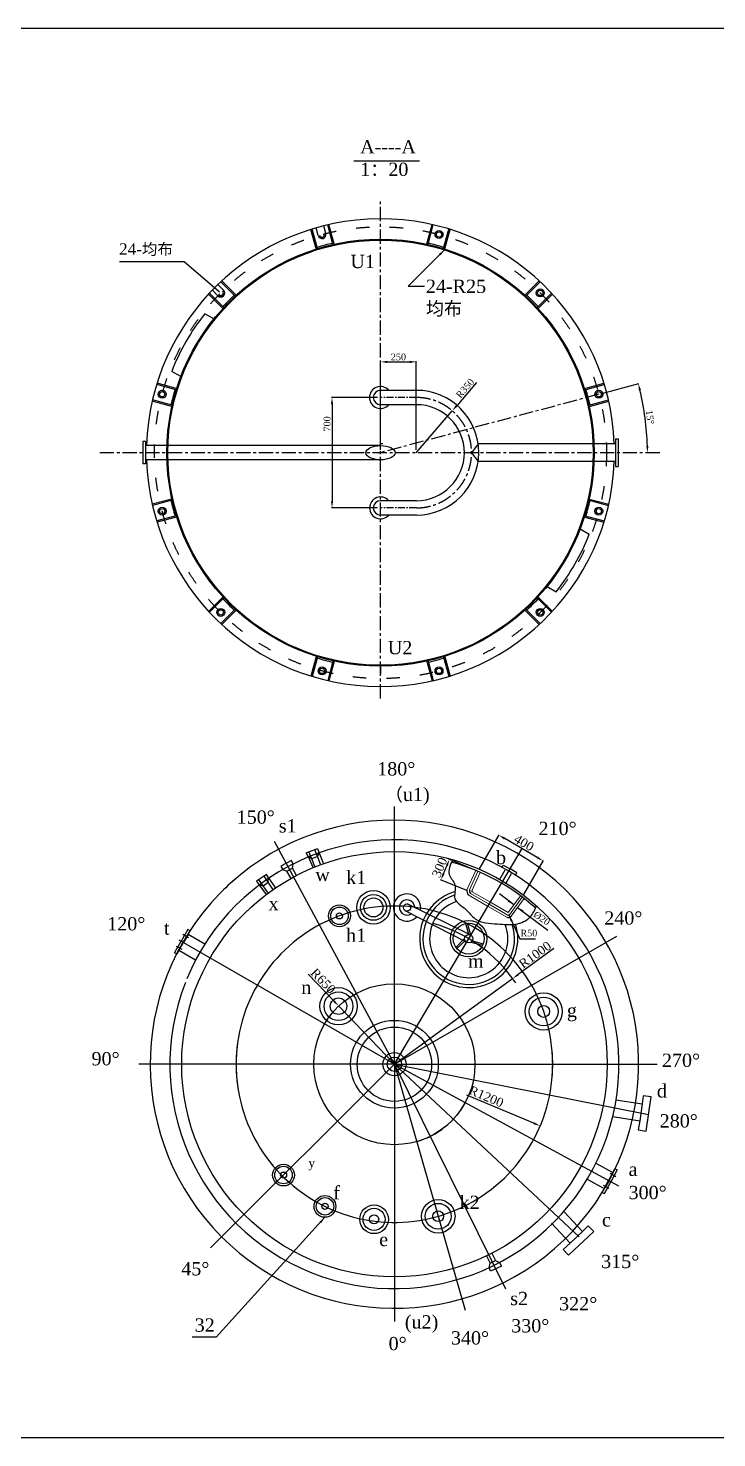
# Model space of a CAD drawing. Header units: millimetres. Extents: x 19308 to 58398, y -2448 to 16456.
# Drawn here: x 30953 to 40183, y -2448 to 16456 of the extents above; entities that cross this region are included whole.
import ezdxf

# ---------------------------------------------------------------- set-up
doc = ezdxf.new("R2010")
doc.units = ezdxf.units.MM
doc.header["$LTSCALE"] = 3
for name, pattern in [('ACAD_ISO03W100', [30, 12, -18]), ('CENTER', [50.8, 31.75, -6.35, 6.35, -6.35]), ('CENTERX2', [101.6, 63.5, -12.7, 12.7, -12.7])]:
    doc.linetypes.add(name, pattern=pattern)
doc.layers.add('文本', color=3, linetype='Continuous', lineweight=13)
doc.layers.add('点划线', color=1, linetype='CENTERX2')
doc.layers.add('虚线', color=7, linetype='ACAD_ISO03W100')
doc.styles.get("Standard").update_dxf_attribs({"font": 'TIMES.TTF', "height": 120})
doc.dimstyles.new('ISO-25', dxfattribs={"dimtxt": 120, "dimasz": 90, "dimexe": 8, "dimexo": 40, "dimgap": 20, "dimtad": 1, "dimdsep": 46, "dimtxsty": 'Standard', "dimcen": 2.5, "dimclrd": 1, "dimclre": 1, "dimclrt": 1, "dimadec": 0, "dimazin": 0, "dimtfac": 1, "dimtmove": 0, "dimatfit": 3, "dimfxl": 0, "dimarcsym": 0})

# ---------------------------------------------------------------- blocks, each defined once
blk = doc.blocks.new('*D42')
at = {"color": 1, "linetype": 'ByBlock', "lineweight": -2}
blk.add_line((38640, 11558), (39138, 11691), dxfattribs=at)
blk.add_arc((35675, 10763), 3578, 1.4414, 13.5586, dxfattribs=at)
at = {"color": 1, "linetype": 'ByBlock'}
for points in [[(39138, 11598), (39167, 11606), (39131, 11689)], [(39267, 10853), (39237, 10853), (39253, 10763)]]:
    blk.add_solid(points, dxfattribs=at)
at = {"layer": 'Defpoints', "color": 0, "linetype": 'ByBlock'}
for p in [(38601, 11547), (39239, 11075), (31889, 10763), (35675, 10763), (39418, 10763)]:
    blk.add_point(p, dxfattribs=at)
at = {"color": 1, "linetype": 'ByBlock', "insert": (39287, 11239), "char_height": 90, "attachment_point": 5, "rotation": 277.5}
blk.add_mtext('15°', dxfattribs=at)
blk = doc.blocks.new('*D107')
at = {"color": 1, "linetype": 'ByBlock', "lineweight": -2}
for p, q in [((36963, 11705), (36696, 11393)), ((36155, 10763), (36637, 11325))]:
    blk.add_line(p, q, dxfattribs=at)
at = {"color": 1, "linetype": 'ByBlock'}
blk.add_solid([(36685, 11403), (36707, 11383), (36637, 11325)], dxfattribs=at)
at = {"layer": 'Defpoints', "color": 0, "linetype": 'ByBlock'}
for p in [(36637, 11325), (36155, 10763)]:
    blk.add_point(p, dxfattribs=at)
at = {"color": 1, "linetype": 'ByBlock', "insert": (36809, 11626), "char_height": 90, "attachment_point": 5, "rotation": 49.3789}
blk.add_mtext('R350', dxfattribs=at)
blk = doc.blocks.new('*D108')
at = {"color": 1, "linetype": 'ByBlock', "lineweight": -2}
for p, q in [((35675, 10803), (35675, 11989)), ((35765, 11981), (36065, 11981)), ((36155, 10803), (36155, 11989))]:
    blk.add_line(p, q, dxfattribs=at)
at = {"color": 1, "linetype": 'ByBlock'}
for points in [[(35765, 11996), (35765, 11966), (35675, 11981)], [(36065, 11996), (36065, 11966), (36155, 11981)]]:
    blk.add_solid(points, dxfattribs=at)
at = {"layer": 'Defpoints', "color": 0, "linetype": 'ByBlock'}
for p in [(36155, 11981), (35675, 10763), (36155, 10763)]:
    blk.add_point(p, dxfattribs=at)
at = {"color": 1, "linetype": 'ByBlock', "insert": (35915, 12047), "char_height": 90, "attachment_point": 5}
blk.add_mtext('250', dxfattribs=at)
blk = doc.blocks.new('*D109')
at = {"color": 1, "linetype": 'ByBlock', "lineweight": -2}
for p, q in [((35635, 11503), (35017, 11503)), ((35025, 11413), (35025, 10113)), ((35635, 10023), (35017, 10023))]:
    blk.add_line(p, q, dxfattribs=at)
at = {"color": 1, "linetype": 'ByBlock'}
for points in [[(35010, 11413), (35040, 11413), (35025, 11503)], [(35010, 10113), (35040, 10113), (35025, 10023)]]:
    blk.add_solid(points, dxfattribs=at)
at = {"layer": 'Defpoints', "color": 0, "linetype": 'ByBlock'}
for p in [(35675, 11503), (35025, 10023), (35675, 10023)]:
    blk.add_point(p, dxfattribs=at)
at = {"color": 1, "linetype": 'ByBlock', "insert": (34959, 11149), "char_height": 90, "attachment_point": 5, "rotation": 90}
blk.add_mtext('700', dxfattribs=at)
blk = doc.blocks.new('*D915')
at = {"color": 1, "linetype": 'ByBlock', "lineweight": -2}
for p, q in [((34704, 3771), (35053, 3407)), ((35861, 2562), (35115, 3342))]:
    blk.add_line(p, q, dxfattribs=at)
at = {"color": 1, "linetype": 'ByBlock'}
blk.add_solid([(35063, 3417), (35042, 3397), (35115, 3342)], dxfattribs=at)
at = {"layer": 'Defpoints', "color": 0, "linetype": 'ByBlock'}
for p in [(35115, 3342), (35861, 2562)]:
    blk.add_point(p, dxfattribs=at)
at = {"color": 1, "linetype": 'ByBlock', "insert": (34906, 3678), "char_height": 120, "attachment_point": 5, "rotation": 313.749}
blk.add_mtext('R650', dxfattribs=at)
blk = doc.blocks.new('*D916')
at = {"color": 1, "linetype": 'ByBlock', "lineweight": -2}
for p, q in [((37999, 4112), (37519, 3764)), ((35861, 2562), (37446, 3711))]:
    blk.add_line(p, q, dxfattribs=at)
at = {"color": 1, "linetype": 'ByBlock'}
blk.add_solid([(37510, 3776), (37527, 3752), (37446, 3711)], dxfattribs=at)
at = {"layer": 'Defpoints', "color": 0, "linetype": 'ByBlock'}
for p in [(37446, 3711), (35861, 2562)]:
    blk.add_point(p, dxfattribs=at)
at = {"color": 1, "linetype": 'ByBlock', "insert": (37747, 4030), "char_height": 120, "attachment_point": 5, "rotation": 35.9558}
blk.add_mtext('R1000', dxfattribs=at)
blk = doc.blocks.new('*D917')
at = {"color": 1, "linetype": 'ByBlock', "lineweight": -2}
blk.add_line((36829, 2152), (37733, 1770), dxfattribs=at)
at = {"color": 1, "linetype": 'ByBlock'}
blk.add_solid([(37738, 1783), (37727, 1756), (37815, 1735)], dxfattribs=at)
at = {"layer": 'Defpoints', "color": 0, "linetype": 'ByBlock'}
for p in [(35861, 2562), (37815, 1735)]:
    blk.add_point(p, dxfattribs=at)
at = {"color": 1, "linetype": 'ByBlock', "insert": (37093, 2129), "char_height": 120, "attachment_point": 5, "rotation": 337.0483}
blk.add_mtext('R1200', dxfattribs=at)
blk = doc.blocks.new('*D918')
at = {"color": 1, "linetype": 'ByBlock', "lineweight": -2}
for p, q in [((36944, 5164), (36591, 5310)), ((36520, 5117), (36564, 5224)), ((36831, 4891), (36478, 5037))]:
    blk.add_line(p, q, dxfattribs=at)
at = {"color": 1, "linetype": 'ByBlock'}
for points in [[(36550, 5229), (36578, 5218), (36598, 5307)], [(36506, 5123), (36534, 5111), (36485, 5034)]]:
    blk.add_solid(points, dxfattribs=at)
at = {"layer": 'Defpoints', "color": 0, "linetype": 'ByBlock'}
for p in [(36598, 5307), (36981, 5148), (36868, 4875)]:
    blk.add_point(p, dxfattribs=at)
at = {"color": 1, "linetype": 'ByBlock', "insert": (36467, 5201), "char_height": 120, "attachment_point": 5, "rotation": 67.5087}
blk.add_mtext('300', dxfattribs=at)
blk = doc.blocks.new('*D919')
at = {"color": 1, "linetype": 'ByBlock', "lineweight": -2}
for p, q in [((37002, 5183), (37266, 5640)), ((37777, 5334), (37340, 5588)), ((37595, 4839), (37859, 5296))]:
    blk.add_line(p, q, dxfattribs=at)
at = {"color": 1, "linetype": 'ByBlock'}
for points in [[(37348, 5601), (37333, 5575), (37262, 5633)], [(37785, 5347), (37770, 5321), (37855, 5289)]]:
    blk.add_solid(points, dxfattribs=at)
at = {"layer": 'Defpoints', "color": 0, "linetype": 'ByBlock'}
for p in [(37262, 5633), (36981, 5148), (37575, 4805)]:
    blk.add_point(p, dxfattribs=at)
at = {"color": 1, "linetype": 'ByBlock', "insert": (37599, 5531), "char_height": 120, "attachment_point": 5, "rotation": 329.9024}
blk.add_mtext('400', dxfattribs=at)

msp = doc.modelspace()

# ---------------------------------------------------------------- linework, layer by layer
at = {"color": 0, "linetype": 'ByBlock'}
for p, q in [((19308.48912, 16456.2062), (46323.54334, 16456.2062)), ((35318.69891, 14679.40983), (36195.68644, 14679.40983)), ((32175.86035, 13328.27038), (33042.33525, 13328.27038)), ((33042.33525, 13328.27038), (33517.29949, 12919.8935)), ((33442.43456, 12556.49722), (33319.42803, 12627.01298)), ((32999.30308, 11783.50596), (32876.29655, 11854.02172)), ((36155.49876, 11599.4392), (35675.01516, 11599.4392)), ((36155.49876, 11406.9832), (35675.01516, 11406.9832)), ((35675.01516, 10859.34499), (32522.88791, 10859.34499)), ((35706.76794, 10881.61999), (35675.01516, 10881.61999)), ((36983.38273, 10881.61999), (36895.59296, 10763.11699)), ((38827.14242, 10881.61999), (36983.38273, 10881.61999)), ((35675.01516, 10666.88899), (32522.88791, 10666.88899)), ((36895.59296, 10763.11699), (36983.38273, 10644.61399)), ((38827.14242, 10644.61399), (36983.38273, 10644.61399)), ((36155.49876, 10119.25079), (35675.01516, 10119.25079)), ((36155.49876, 10119.25079), (36155.49876, 10119.25079)), ((36155.49876, 9926.79479), (35675.01516, 9926.79479)), ((38350.72724, 9742.72803), (38473.73377, 9672.21227)), ((37907.59576, 8969.73677), (38030.60229, 8899.22101)), ((35675.01516, 7899.44299), (35675.01516, 7792.52299)), ((35861.47256, 2561.94408), (35861.47256, 6016.11718)), ((35861.47256, 2561.94408), (34252.55891, 5548.86954)), ((34480.23781, 5296.05056), (34339.26076, 5217.49063)), ((34502.28703, 5246.53099), (34480.23781, 5296.05056)), ((34679.8184, 5395.13178), (34829.39835, 5455.72905)), ((34704.58008, 5346.91129), (34679.8184, 5395.13178)), ((34753.85129, 5316.65451), (34704.58008, 5346.91129)), ((34704.58008, 5346.91129), (34771.1875, 5196.44971)), ((34753.85129, 5316.65451), (34714.77753, 5409.29429)), ((34830.70596, 5349.21508), (34753.85129, 5316.65451)), ((34795.83772, 5214.77712), (34753.85129, 5316.65451)), ((34830.70596, 5349.21508), (34794.75809, 5441.69572)), ((34829.39835, 5455.72905), (34847.70385, 5407.22489)), ((34847.70385, 5407.22489), (34830.70596, 5349.21508)), ((34869.63755, 5246.02351), (34830.70596, 5349.21508)), ((34847.70385, 5407.22489), (34910.26904, 5249.797)), ((35861.47256, 2561.94408), (37573.60278, 5457.09888)), ((34145.85045, 5107.50883), (34012.94953, 5015.94718)), ((34172.4916, 5060.30072), (34145.85045, 5107.50883)), ((34339.26076, 5217.49063), (34365.578, 5172.82356)), ((34365.578, 5172.82356), (34421.43115, 5149.70447)), ((34421.43115, 5149.70447), (34494.9763, 5189.17527)), ((34477.42865, 5054.68632), (34421.43115, 5149.70447)), ((34494.9763, 5189.17527), (34502.28703, 5246.53099)), ((34548.03495, 5092.60073), (34494.9763, 5189.17527)), ((34012.94953, 5015.94718), (34043.37981, 4973.97407)), ((34043.37981, 4973.97407), (34101.17189, 4956.25003)), ((34043.37981, 4973.97407), (34141.52404, 4835.95343)), ((34101.17189, 4956.25003), (34045.83256, 5038.60184)), ((34101.17189, 4956.25003), (34170.64715, 5002.51038)), ((34165.9188, 4866.96393), (34101.17189, 4956.25003)), ((34170.64715, 5002.51038), (34113.6151, 5085.30039)), ((34170.64715, 5002.51038), (34172.4916, 5060.30072)), ((34232.61587, 4911.39649), (34170.64715, 5002.51038)), ((34172.4916, 5060.30072), (34265.81466, 4924.82734)), ((36829.63379, 4199.07227), (36005.4322, 4618.27808)), ((36885.7728, 4294.00144), (36030.54748, 4712.38185)), ((36857.7033, 4301.68016), (36820.51663, 4450.50057)), ((36885.7728, 4294.00144), (36841.59208, 4453.23585)), ((35861.47256, 2561.94408), (38844.11419, 4279.50125)), ((36802.56301, 4247.11346), (36686.75232, 4129.23463)), ((36809.94779, 4218.9652), (36699.65887, 4112.3504)), ((36884.77408, 4198.49566), (37044.76548, 4157.14008)), ((36905.4588, 4218.9652), (37052.93439, 4176.75959)), ((35861.47256, 2561.94408), (32434.83179, 2561.94408)), ((35861.47256, 2561.94408), (39383.02003, 2561.94408)), ((35861.47256, 2561.94408), (35861.47256, -890.3512)), ((35861.47256, 2561.94408), (37350.12623, -448.26688)), ((39183.54702, 2028.74579), (39149.51298, 1804.92222)), ((38382.37961, 317.49697), (38216.47138, 163.45227)), ((37169.40167, 28.43606), (37217.61986, -70.64405)), ((37097.6797, -7.323), (37142.93034, -107.90405)), ((37129.55947, -166.85561), (37142.93034, -107.90405)), ((37150.83516, -214.13234), (37129.55947, -166.85561)), ((37142.93034, -107.90405), (37217.61986, -70.64405)), ((37296.37303, -144.38338), (37150.83516, -214.13234)), ((37217.61986, -70.64405), (37268.67114, -97.7898)), ((37268.67114, -97.7898), (37296.37303, -144.38338)), ((46323.54334, -2448.16304), (19308.48912, -2448.16304))]:
    msp.add_line(p, q, dxfattribs=at)
at = {"linetype": 'CENTERX2'}
msp.add_line((35675.01516, 7467.76251), (35675.01516, 14132.72106), dxfattribs=at)
at = {"color": 0, "linetype": 'ACAD_ISO03W100', "ltscale": 20}
for p, q in [((34942.70924, 13702.67349), (34915.38604, 13804.64504)), ((35040.86614, 13542.90052), (34967.02444, 13818.4815)), ((35058.07894, 13547.51268), (34984.23724, 13823.09366)), ((36291.95138, 13547.51268), (36365.79309, 13823.09366)), ((36309.16418, 13542.90052), (36383.00588, 13818.4815)), ((34817.09976, 13482.9425), (34743.25806, 13758.52348)), ((34834.31256, 13487.55466), (34760.47086, 13763.13564)), ((34839.43245, 13675.00056), (34812.10925, 13776.9721)), ((36515.71776, 13487.55466), (36589.55946, 13763.13564)), ((36532.93056, 13482.9425), (36606.77226, 13758.52348)), ((33735.93423, 12853.40563), (33534.19495, 13055.14491)), ((33748.53488, 12866.00628), (33546.7956, 13067.74556)), ((37601.49544, 12866.00628), (37803.23472, 13067.74556)), ((37614.09609, 12853.40563), (37815.83537, 13055.14491)), ((33572.12588, 12689.59728), (33370.3866, 12891.33656)), ((33584.72652, 12702.19792), (33382.98724, 12903.9372)), ((33495.43752, 12867.09078), (33420.78917, 12941.73913)), ((33571.04138, 12942.69463), (33496.39303, 13017.34299)), ((37765.3038, 12702.19792), (37967.04308, 12903.9372)), ((37777.90444, 12689.59728), (37979.64372, 12891.33656)), ((32950.5775, 11603.81959), (32674.99652, 11677.6613)), ((32955.18965, 11621.03239), (32679.60867, 11694.87409)), ((38394.84067, 11621.03239), (38670.42165, 11694.87409)), ((38399.45282, 11603.81959), (38675.0338, 11677.6613)), ((32890.61948, 11380.05322), (32615.0385, 11453.89492)), ((32895.23163, 11397.26602), (32619.65065, 11471.10772)), ((38454.79869, 11397.26602), (38730.37967, 11471.10772)), ((38459.41084, 11380.05322), (38734.99182, 11453.89492)), ((32890.61948, 10146.18077), (32615.0385, 10072.33907)), ((32895.23163, 10128.96797), (32619.65065, 10055.12627)), ((38454.79869, 10128.96797), (38730.37967, 10055.12627)), ((38459.41084, 10146.18077), (38734.99182, 10072.33907)), ((32950.5775, 9922.41439), (32674.99652, 9848.57269)), ((32955.18965, 9905.20159), (32679.60867, 9831.35989)), ((38394.84067, 9905.20159), (38670.42165, 9831.35989)), ((38399.45282, 9922.41439), (38675.0338, 9848.57269)), ((33572.12588, 8836.63671), (33370.3866, 8634.89743)), ((33584.72652, 8824.03607), (33382.98724, 8622.29679)), ((37765.3038, 8824.03607), (37967.04308, 8622.29679)), ((37777.90444, 8836.63671), (37979.64372, 8634.89743)), ((33735.93423, 8672.82835), (33534.19495, 8471.08907)), ((33748.53488, 8660.22771), (33546.7956, 8458.48843)), ((37601.49544, 8660.22771), (37803.23472, 8458.48843)), ((37614.09609, 8672.82835), (37815.83537, 8471.08907)), ((34817.09976, 8043.29149), (34743.25806, 7767.71051)), ((34834.31256, 8038.67933), (34760.47086, 7763.09835)), ((35040.86614, 7983.33347), (34967.02444, 7707.75249)), ((35058.07894, 7978.72131), (34984.23724, 7703.14033)), ((36291.95138, 7978.72131), (36365.79309, 7703.14033)), ((36309.16418, 7983.33347), (36383.00588, 7707.75249)), ((36515.71776, 8038.67933), (36589.55946, 7763.09835)), ((36532.93056, 8043.29149), (36606.77226, 7767.71051))]:
    msp.add_line(p, q, dxfattribs=at)
at = {"color": 0, "linetype": 'CENTERX2'}
for p, q in [((38601.19086, 11547.18341), (35675.01516, 10763.11699)), ((39417.5985, 10763.11699), (31889.43119, 10763.11699))]:
    msp.add_line(p, q, dxfattribs=at)
at = {"color": 0, "linetype": 'CENTER'}
for p, q in [((36155.49876, 11503.2112), (35675.01516, 11503.2112)), ((36155.49876, 10023.02279), (35675.01516, 10023.02279))]:
    msp.add_line(p, q, dxfattribs=at)
at = {"linetype": 'ByBlock'}
for p, q in [((32522.88791, 10912.80499), (32487.24791, 10912.80499)), ((32487.24791, 10912.80499), (32487.24791, 10613.42899)), ((32522.88791, 10912.80499), (32522.88791, 10613.42899)), ((38827.14242, 10948.44499), (38827.14242, 10577.78899)), ((38827.14242, 10948.44499), (38862.78242, 10948.44499)), ((38862.78242, 10948.44499), (38862.78242, 10577.78899)), ((32522.88791, 10613.42899), (32487.24791, 10613.42899)), ((38827.14242, 10577.78899), (38862.78242, 10577.78899))]:
    msp.add_line(p, q, dxfattribs=at)
at = {"color": 0, "linetype": 'ACAD_ISO03W100', "ltscale": 5}
msp.add_circle((35675.01516, 10763.11699), 3029.4, dxfattribs=at)
at = {"color": 0, "linetype": 'ByBlock'}
for centre, radius in [((35675.01516, 10763.11699), 2863.674), ((34890.94875, 13689.29269), 0), ((36459.08158, 13689.29269), 53.46), ((36459.08158, 13689.29269), 35.64), ((36459.08158, 13689.29269), 0), ((33532.90588, 12905.22628), 0), ((37817.12444, 12905.22628), 53.46), ((37817.12444, 12905.22628), 35.64), ((37817.12444, 12905.22628), 0), ((32748.83946, 11547.18341), 53.46), ((32748.83946, 11547.18341), 35.64), ((32748.83946, 11547.18341), 0), ((38601.19086, 11547.18341), 53.46), ((38601.19086, 11547.18341), 35.64), ((38601.19086, 11547.18341), 0), ((32748.83946, 9979.05058), 53.46), ((38601.19086, 9979.05058), 53.46), ((32748.83946, 9979.05058), 35.64), ((32748.83946, 9979.05058), 0), ((38601.19086, 9979.05058), 35.64), ((38601.19086, 9979.05058), 0), ((33532.90588, 8621.00771), 53.46), ((33532.90588, 8621.00771), 35.64), ((33532.90588, 8621.00771), 0), ((37817.12444, 8621.00771), 53.46), ((37817.12444, 8621.00771), 35.64), ((37817.12444, 8621.00771), 0), ((34890.94875, 7836.9413), 53.46), ((34890.94875, 7836.9413), 35.64), ((34890.94875, 7836.9413), 0), ((36459.08158, 7836.9413), 53.46), ((36459.08158, 7836.9413), 35.64), ((36459.08158, 7836.9413), 0), ((35580.47906, 4665.14156), 224.68714), ((36030.54748, 4664.07754), 48.30431), ((36857.7033, 4246.53685), 244.28278), ((36857.7033, 4246.53685), 207.32594), ((36857.7033, 4246.53685), 55.1433), ((35861.47257, 2561.94409), 1079.78684), ((35112.41172, 3339.66348), 249.65238), ((37861.83223, 3269.72806), 249.65238), ((35861.47255, 2561.94407), 588.58726), ((35861.47255, 2561.94407), 498.77631), ((35861.47257, 2561.94409), 155.34864), ((35861.47257, 2561.94409), 96.19987), ((35589.16141, 482.13061), 192.04029), ((36448.87695, 522.98527), 224.68714)]:
    msp.add_circle(centre, radius, dxfattribs=at)
at = {"linetype": 'ByBlock'}
for centre in [(35675.01516, 10763.11699), (35861.47256, 2561.94408)]:
    msp.add_circle(centre, 2851.2, dxfattribs=at)
at = {"color": 0, "linetype": 'ByBlock'}
for centre, radius, start, end in [((35675.01516, 10763.11699), 3136.32, 2.165384381, 178.241785381), ((34890.94875, 13689.29269), 53.46, 195, 15), ((34890.94875, 13689.29269), 35.64, 195.337035941, 14.662964059), ((35675.01516, 10763.11699), 2881.494, 102.873508887, 107.126491113), ((35675.01516, 10763.11699), 2881.494, 72.873508887, 77.126491113), ((33532.90588, 12905.22628), 53.46, 225, 45), ((33532.90588, 12905.22628), 35.64, 225.337035941, 44.662964059), ((35675.01516, 10763.11699), 2881.494, 132.873508887, 137.126491113), ((35675.01516, 10763.11699), 2881.494, 42.873508887, 47.126491113), ((35667.92835, 10767.17964), 2995.73594, 141.623458507, 158.727970589), ((35675.01516, 10763.11699), 2881.494, 162.873508887, 167.126491113), ((35675.01516, 11503.2112), 147.78281, 40.627966366, 319.372033634), ((35675.01516, 11503.2112), 96.228, 90, 270), ((36155.49876, 10763.11699), 836.3222, 270, 90), ((35675.01516, 10763.11699), 2881.494, 12.873508887, 17.126491113), ((36155.49876, 10763.11699), 643.8662, 270, 90), ((35675.01516, 10763.11699), 3136.32, 181.758214619, 357.834615619), ((35675.01516, 10763.11699), 2881.494, 192.873508887, 197.126491113), ((35675.01516, 10023.02279), 146.4187, 41.087523891, 318.912476109), ((35675.01516, 10023.02279), 96.228, 90, 270), ((35675.01516, 10763.11699), 2881.494, 342.873508887, 347.126491113), ((35682.10197, 10759.05435), 2995.73594, 321.623458507, 338.727970589), ((35675.01516, 10763.11699), 2881.494, 222.873508887, 227.126491113), ((35675.01516, 10763.11699), 2881.494, 312.873508887, 317.126491113), ((35675.01516, 10763.11699), 2881.494, 252.873508887, 257.126491113), ((35675.01516, 10763.11699), 2881.494, 282.873508887, 287.126491113), ((35861.47256, 2561.94408), 3273.79024, 135.851301364, 131.887495488), ((35861.47256, 2561.94408), 3009.0517, 158.617453899, 157.640957117), ((35900.58787, 2600.08997), 2767.99485, 48.004190498, 74.779423435), ((35861.47256, 2561.94408), 3273.79024, 130.061558513, 135.851301364), ((36030.54748, 4664.07754), 182.89056, 347.588203138, 317.913024562), ((36030.54748, 4664.07754), 102.41866, 358.923107175, 304.909673963), ((36857.7033, 4246.53685), 657.81441, 106.323880492, 17.16147149), ((36857.7033, 4246.53685), 613.75215, 107.988372196, 17.907253118), ((36857.7033, 4246.53685), 524.04709, 108.266062786, 21.113512826), ((36909.58794, 4882.73381), 77.09861, 167.551031403, 221.490801969), ((36916.68158, 4884.91386), 49.27304, 162.059855193, 220.627750996), ((36916.68158, 4884.91386), 17.19704, 162.059855193, 220.627750996), ((35861.47256, 2561.94408), 2121.88524, 353.289661841, 188.566068707), ((37386.42317, 4589.98338), 59.86737, 251.64491715, 312.195909019), ((37387.79619, 4586.19447), 23.98347, 237.132890832, 339.047547386), ((35861.47256, 2561.94408), 1957.12251, 33.840112249, 74.788830029), ((35861.47256, 2561.94408), 2121.88524, 171.433931293, 6.710338159), ((35861.47256, 2561.94408), 1079.78684, 286.071181379, 331.494062957)]:
    msp.add_arc(centre, radius, start, end, dxfattribs=at)
at = {"color": 0, "linetype": 'CENTERX2'}
msp.add_arc((36155.49876, 10763.11699), 740.0942, 270, 90, dxfattribs=at)
at = {"color": 0, "linetype": 'ByBlock'}
msp.add_ellipse((35675.01516, 10763.11699), major_axis=(-195.74705, 0), ratio=0.4915936037, dxfattribs=at)
msp.add_spline([(36643.0281, 5303.93467), (36595.87617, 5106.69027), (36672.22217, 4965.85458), (36672.22217, 4783.94179), (36816.04971, 4640.11425), (36945.20677, 4510.95719), (37241.88127, 4443.58892), (37486.22983, 4440.63526), (37682.33923, 4537.47934), (37764.31111, 4685.27799)], degree=3, dxfattribs=at)
at = {"layer": '文本', "color": 0, "linetype": 'ByBlock'}
for p, q in [((36951.83592, 5160.6901), (36834.30203, 4899.35395)), ((36981.4485, 5148.33168), (36869.80425, 4900.0911)), ((37010.70212, 5135.17509), (36899.05786, 4886.93452)), ((36851.83629, 4831.65599), (37108.29762, 4683.22259)), ((36879.2855, 4852.83012), (37124.36528, 4710.98408)), ((36895.35316, 4880.59161), (37140.43293, 4738.74557)), ((37386.90381, 4596.0944), (37140.43293, 4738.74557)), ((37550.46622, 4821.98967), (37386.90381, 4596.0944)), ((37574.52235, 4804.57151), (37402.93454, 4567.59239)), ((37599.96577, 4785.01795), (37426.63415, 4545.63049)), ((37592.73728, 4829.72806), (37591.62858, 4828.19684)), ((37618.71791, 4810.91645), (37617.02617, 4808.58)), ((37367.57063, 4533.16187), (37108.29762, 4683.22259)), ((37374.78054, 4566.05), (37124.36528, 4710.98408))]:
    msp.add_line(p, q, dxfattribs=at)
at = {"layer": '点划线', "color": 0, "linetype": 'ByBlock'}
for p, q in [((37269.31731, 5035.57273), (37346.77366, 5168.18983)), ((37302.10467, 5201.24963), (37320.7568, 5233.18492)), ((37320.7568, 5233.18492), (37410.86545, 5180.55606)), ((37354.12538, 4986.03972), (37431.58174, 5118.65682)), ((37500.97409, 5127.9272), (37410.86545, 5180.55606)), ((37483.96171, 5098.79941), (37500.97409, 5127.9272)), ((33093.27198, 4370.06837), (33002.38134, 4212.64116)), ((33125.54167, 4351.96061), (33093.27198, 4370.06837)), ((33095.73183, 4300.32846), (33125.54167, 4351.96061)), ((32911.4907, 4055.21396), (33002.38134, 4212.64116)), ((32973.11716, 4087.95362), (33034.4245, 4194.14104)), ((35861.47256, 2561.94408), (32977.90845, 4226.7706)), ((33025.51486, 4304.2365), (33100.96152, 4260.67735)), ((33095.73183, 4300.32846), (33034.4245, 4194.14104)), ((33319.14901, 4171.33849), (33095.73183, 4300.32846)), ((32943.30733, 4036.32147), (32911.4907, 4055.21396)), ((32934.62422, 4146.80929), (33010.07088, 4103.25014)), ((32973.11716, 4087.95362), (32943.30733, 4036.32147)), ((33196.53434, 3958.96366), (32973.11716, 4087.95362)), ((35861.47256, 2561.94408), (33398.17593, 98.64745)), ((35861.47256, 2561.94408), (36811.51473, -735.77876)), ((35861.47256, 2561.94408), (38338.94983, 245.11644)), ((35861.47256, 2561.94408), (38866.33914, 930.03146)), ((35861.47256, 2561.94408), (39266.96514, 1885.61266)), ((38561.92979, 1234.88335), (38788.6342, 1111.76247)), ((38849.38608, 1146.09781), (38762.631, 986.3543)), ((38788.6342, 1111.76247), (38817.08768, 1164.15431)), ((38817.08768, 1164.15431), (38849.38608, 1146.09781)), ((38444.89413, 1019.38373), (38671.59855, 896.26286)), ((38671.59855, 896.26286), (38730.11638, 1004.01267)), ((38675.87592, 826.61079), (38762.631, 986.3543)), ((38788.6342, 1111.76247), (38730.11638, 1004.01267)), ((38828.64863, 1053.93046), (38752.09189, 1095.50765)), ((38671.59855, 896.26286), (38643.14507, 843.87102)), ((38643.14507, 843.87102), (38675.87592, 826.61079)), ((38741.89355, 894.18694), (38665.3368, 935.76414))]:
    msp.add_line(p, q, dxfattribs=at)
for centre, radius in [((35580.47906, 4665.14156), 173.31505), ((35580.47906, 4665.14156), 126.88869), ((35124.47794, 4551.72696), 146.45113), ((35124.47794, 4551.72696), 117.49457), ((35124.47794, 4551.72696), 41.05227), ((35112.41172, 3339.66348), 192.57228), ((35112.41172, 3339.66348), 110.58474), ((37861.83223, 3269.72806), 192.57228), ((37861.83223, 3269.72806), 79.96104), ((34374.94403, 1075.41556), 146.45113), ((34374.94403, 1075.41556), 117.49457), ((34374.94403, 1075.41556), 41.05227), ((34930.13792, 655.37314), 146.45113), ((34930.13792, 655.37314), 117.49457), ((34930.13792, 655.37314), 41.05227), ((35589.16141, 482.13061), 148.13252), ((36448.87695, 522.98527), 173.31505), ((36448.87695, 522.98527), 71.96494), ((35589.16141, 482.13061), 61.5085)]:
    msp.add_circle(centre, radius, dxfattribs=at)
at = {"layer": '虚线', "color": 0, "linetype": 'ByBlock'}
for p, q in [((38829.12879, 2082.63771), (39183.54702, 2028.74579)), ((39196.41335, 2136.95477), (39183.54702, 2028.74579)), ((39304.68824, 2124.0806), (39196.41335, 2136.95477)), ((39234.92344, 1665.27493), (39304.68824, 2124.0806)), ((38790.2882, 1859.54501), (39149.51298, 1804.92222)), ((39149.51298, 1804.92222), (39130.68864, 1681.1246)), ((39130.68864, 1681.1246), (39234.92344, 1665.27493)), ((38138.45424, 580.2079), (38382.37961, 317.49697)), ((37969.23794, 429.72604), (38216.47138, 163.45227)), ((38459.78043, 394.20314), (38382.37961, 317.49697)), ((38536.53333, 316.75517), (38459.78043, 394.20314)), ((38196.44567, 0.98602), (38536.53333, 316.75517)), ((38216.47138, 163.45227), (38124.70695, 78.2496)), ((38124.70695, 78.2496), (38196.44567, 0.98602))]:
    msp.add_line(p, q, dxfattribs=at)

# ---------------------------------------------------------------- texts
at = {"color": 0, "linetype": 'ByBlock'}
for s, height, p in [('A----A', 178.2, (35402.2215, 14776.77623)), ('1：20', 178.2, (35402.2215, 14474.20881)), ('U1', 178.2, (35271.84956, 13238.53857)), ('U2', 178.2, (35772.68438, 8059.65966)), ('（u1)', 178.2, (35732.4918, 6091.98364)), ('s1', 178.2, (34311.93006, 5669.88896)), ('b', 178.2, (37223.35348, 5245.16463)), ('w', 178.2, (34801.49936, 5016.42706)), ('k1', 178.2, (35215.2049, 4977.39776)), ('x', 178.2, (34174.02735, 4627.35882)), ('t', 178.2, (32771.80437, 4299.08243)), ('h1', 178.2, (35213.12839, 4203.61246)), ('m', 178.2, (36847.45042, 3856.15681)), ('n', 178.2, (34613.24211, 3503.86264)), ('g', 178.2, (38173.31588, 3195.95059)), ('d', 178.2, (39379.20424, 2115.22045)), ('y', 120, (34708.22354, 1179.73756)), ('a', 178.2, (38999.86948, 1064.37181)), ('f', 178.2, (35042.12173, 749.75296)), ('k2', 178.2, (36734.35705, 620.36994)), ('c', 178.2, (38643.61157, 385.82298)), ('e', 178.2, (35657.60127, 122.50107)), ('s2', 178.2, (37414.16279, -668.73186)), ('(u2)', 178.2, (36001.104, -982.87707))]:
    msp.add_text(s, height=height, dxfattribs=at).set_placement(p)
at = {"insert": (32170.15332, 13570.4788), "char_height": 152.361, "width": 8853.0155386, "attachment_point": 1}
msp.add_mtext('24-{\\fFangSong_GB2312|b0|i0|c134|p49;均布}', dxfattribs=at)
at = {"color": 1, "linetype": 'ByBlock', "char_height": 178.2, "attachment_point": 1}
for s, insert in [('24-R25\\P{\\fSimSun|b0|i0|c134|p54;均布}', (36283.23176, 13083.71639)), ('32', (33184.02514, -846.64137))]:
    msp.add_mtext(s, dxfattribs=dict(at, insert=insert))
at = {"color": 0, "linetype": 'ByBlock', "attachment_point": 1}
for s, insert, char_height, width in [('180%%d', (35630.17425, 6612.31523), 178.2, 5668.0685367), ('150%%d', (33746.47971, 5965.58208), 178.2, 3592.2427624), ('210%%d', (37793.04074, 5813.34192), 178.2, 3865.8002884), ('120%%d', (32011.20561, 4534.47413), 178.2, 4086.7230755), ('240%%d', (38674.15665, 4612.09435), 178.2, 3503.7013981), ('R50', (37551.76923, 4365.58451), 89.1, 686.4073184), ('90%%d', (31801.21986, 2725.1704), 178.2, 5953.8421582), ('270%%d', (39447.17183, 2703.58711), 178.2, 4287.7464357), ('280%%d', (39417.14331, 1891.52846), 178.2, 3381.1942686), ('300%%d', (38999.86948, 930.87221), 178.2, 2180.6253004), ('315%%d', (38632.32811, 6.22874), 178.2, 2891.1661729), ('45%%d', (33003.95777, -91.37462), 178.2, 2305.9326676), ('322%%d', (38068.9637, -560.49219), 178.2, 5176.2754314), ('330%%d', (37426.36071, -856.4932), 178.2, 3479.2000566), ('0%%d', (35783.7076, -1095.6507), 178.2, 9047.4677524), ('340%%d', (36618.99677, -1018.7227), 178.2, 1709.7809607)]:
    msp.add_mtext(s, dxfattribs=dict(at, insert=insert, char_height=char_height, width=width))
at = {"color": 0, "linetype": 'ByBlock', "insert": (37765.93499, 4620.73121), "char_height": 89.1, "width": 1337.4260801, "attachment_point": 1, "rotation": 326.297193642}
msp.add_mtext('%%c20', dxfattribs=at)

# ---------------------------------------------------------------- dimensions: what is measured, and where the dimension line sits
at = {"color": 0, "linetype": 'ByBlock'}
dim = msp.add_linear_dim(base=(36155.49876, 11981.48737), p1=(35675.01516, 10763.11699), p2=(36155.49876, 10763.11699), text='250', dimstyle='ISO-25', dxfattribs=at)
dim.commit()
dim.dimension.update_dxf_attribs({"geometry": '*D108', "text_midpoint": (35915.25696, 12047.26603)})
for center, mpoint, text, picture, middle in [((36155.49876, 10763.11699), (36637.34005, 11324.87174), 'R350', '*D107', (36809.08484, 11626.13453)), ((35861.47254, 2561.94407), (35114.79962, 3341.95635), 'R650', '*D915', (34905.51419, 3677.77834))]:
    dim = msp.add_radius_dim(center=center, mpoint=mpoint, text=text, dimstyle='ISO-25', dxfattribs=at)
    dim.commit()
    dim.dimension.update_dxf_attribs({"geometry": picture, "text_midpoint": middle})
dim = msp.add_angular_dim_2l(base=(39239.05579, 11074.93015), line1=((39417.5985, 10763.11699), (31889.43119, 10763.11699)), line2=((38601.19086, 11547.18341), (35675.01516, 10763.11699)), dimstyle='ISO-25', dxfattribs=at)
dim.commit()
dim.dimension.update_dxf_attribs({"geometry": '*D42', "text_midpoint": (39287.27843, 11238.68047)})
dim = msp.add_linear_dim(base=(35024.74557, 10023.02279), p1=(35675.01516, 11503.2112), p2=(35675.01516, 10023.02279), angle=90, text='700', dimstyle='ISO-25', dxfattribs=at)
dim.commit()
dim.dimension.update_dxf_attribs({"geometry": '*D109', "text_midpoint": (35024.74557, 11148.82924), "dimtype": 160})
for p1, distance, text, picture, middle in [((37574.52235, 4804.57151), -559.97606, '400', '*D919', (37599.43807, 5531.03927)), ((36868.3711, 4875.22206), 414.54253, '300', '*D918', (36467.02427, 5201.35827))]:
    dim = msp.add_aligned_dim(p1=p1, p2=(36981.4485, 5148.33168), distance=distance, text=text, dimstyle='ISO-25', dxfattribs=at)
    dim.commit()
    dim.dimension.update_dxf_attribs({"geometry": picture, "text_midpoint": middle})
dim = msp.add_radius_dim(center=(35861.47256, 2561.94408), mpoint=(37445.70524, 3711.08954), text='R1000', dimstyle='ISO-25', override={"dimtmove": 1}, dxfattribs=at)
dim.commit()
dim.dimension.update_dxf_attribs({"geometry": '*D916', "text_midpoint": (37747.49651, 4030.11071)})
dim = msp.add_radius_dim(center=(35861.47256, 2561.94408), mpoint=(37815.37668, 1734.50487), text='R1200', dimstyle='ISO-25', dxfattribs=at)
dim.commit()
dim.dimension.update_dxf_attribs({"geometry": '*D917', "text_midpoint": (37061.08694, 2053.93145), "dimtype": 164})

# ---------------------------------------------------------------- leaders
at = {"color": 0, "linetype": 'ByBlock', "annotation_type": 0, "has_hookline": 1, "hookline_direction": 0, "text_width": 766.37563}
msp.add_leader([(36532.93056, 13482.9425), (36044.60445, 12994.61639), (36263.23176, 12994.61639)], dimstyle='ISO-25', override={"dimgap": 20, "dimtad": 0}, dxfattribs=at)
at = {"color": 0, "linetype": 'ByBlock'}
for points in [[(37461.58614, 4699.23781), (37269.24767, 4846.6293)], [(37395.2434, 4563.39653), (37542.10474, 4244.83015), (37753.95217, 4244.83015)], [(37513.29996, 4665.32422), (37920.12787, 4361.65644)], [(34930.13792, 508.92201), (33471.10128, -1099.61065), (33152.24762, -1099.61065)]]:
    msp.add_leader(points, dimstyle='ISO-25', override={"dimgap": 20, "dimtad": 0}, dxfattribs=at)

doc.saveas('drawing.dxf')
